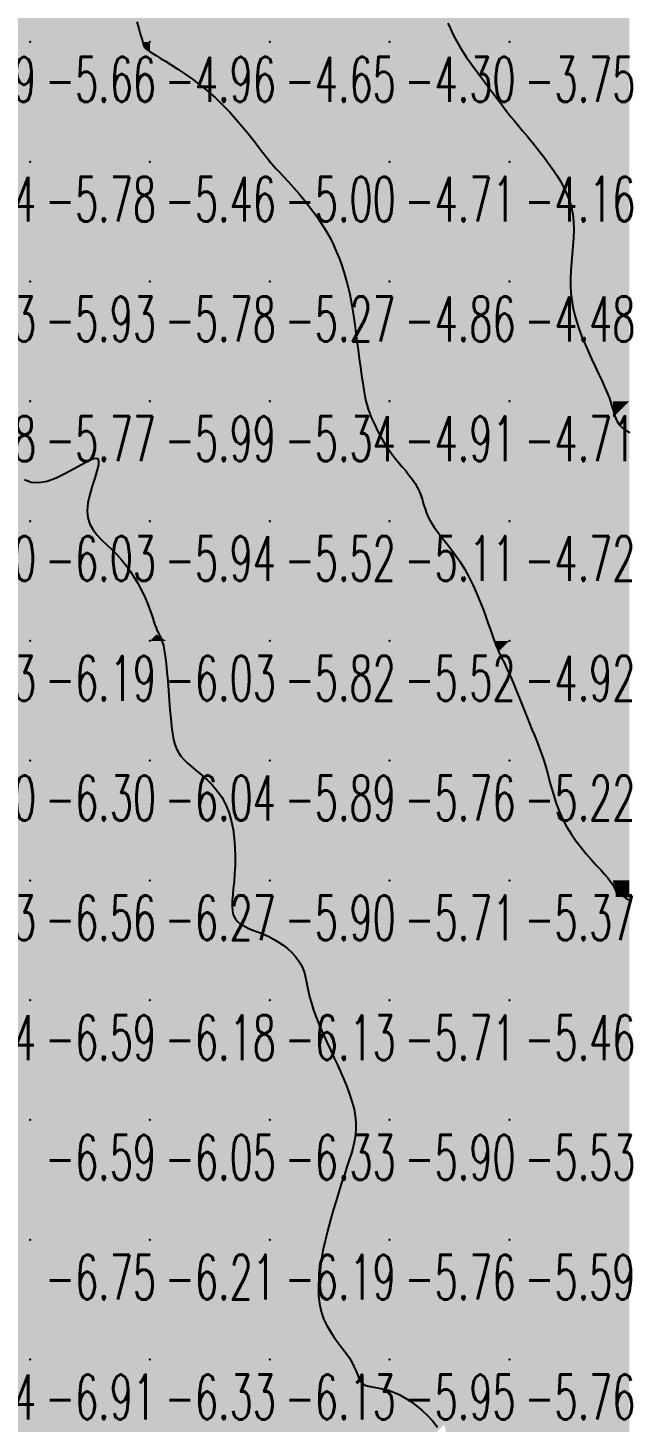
# Model space of a CAD drawing. Header units: millimetres. Extents: x 88261 to 90953, y 390274 to 392322.
# Drawn here: x 90190.1 to 90240.1, y 391192 to 391308.4 of the extents above; entities that cross this region are included whole.
import ezdxf
from ezdxf.enums import TextEntityAlignment as Align

# ---------------------------------------------------------------- set-up
doc = ezdxf.new("R2010")
doc.units = ezdxf.units.MM
doc.header["$LTSCALE"] = 25
for name, color, linetype in [('CN_03_00', 7, 'Continuous'), ('CN_04_00', 242, 'Continuous'), ('COTEAlt', 7, 'Continuous'), ('TN_COLORIAGE', 7, 'Continuous')]:
    doc.layers.add(name, color=color, linetype=linetype)
doc.styles.add('Simplex 1.0', font='Simplex.shx', dxfattribs={"width": 0.99, "height": 2.5})
doc.styles.get("Standard").update_dxf_attribs({"font": 'times.ttf'})

# ---------------------------------------------------------------- blocks, each defined once
blk = doc.blocks.new('COTE')
at = {"color": 0}
blk.add_point((0, 0), dxfattribs=at)
at = {"layer": 'COTEAlt'}
blk.add_attdef('ALT', text='', height=3.75, dxfattribs=at).set_placement((1.25, -1.25), align=Align.TOP_LEFT)

msp = doc.modelspace()

# ---------------------------------------------------------------- linework, layer by layer
at = {"layer": 'CN_03_00', "flags": 128}
for points, elevation in [([(90225.12, 391308.8), (90225.33, 391308.33), (90225.54, 391307.89), (90225.75, 391307.47), (90225.97, 391307.07), (90226.2, 391306.68), (90226.44, 391306.31), (90226.68, 391305.95), (90226.94, 391305.59), (90227.2, 391305.23), (90227.47, 391304.86), (90227.75, 391304.48), (90228.05, 391304.09), (90228.34, 391303.69), (90228.64, 391303.28), (90228.95, 391302.87), (90229.25, 391302.47), (90229.55, 391302.07), (90229.83, 391301.69), (90230.12, 391301.33), (90230.38, 391300.99), (90230.64, 391300.67), (90230.89, 391300.37), (90231.12, 391300.09), (90231.35, 391299.82), (90231.57, 391299.56), (90231.78, 391299.32), (90231.98, 391299.07), (90232.18, 391298.84), (90232.37, 391298.6), (90232.57, 391298.35), (90232.77, 391298.09), (90232.98, 391297.82), (90233.2, 391297.53), (90233.43, 391297.21), (90233.68, 391296.86), (90233.95, 391296.48), (90234.22, 391296.06), (90234.5, 391295.61), (90234.77, 391295.12), (90235.01, 391294.6), (90235.23, 391294.05), (90235.41, 391293.47), (90235.53, 391292.86), (90235.6, 391292.22), (90235.61, 391291.56), (90235.59, 391290.89), (90235.54, 391290.2), (90235.48, 391289.52), (90235.42, 391288.83), (90235.37, 391288.16), (90235.34, 391287.51), (90235.34, 391286.88), (90235.38, 391286.27), (90235.45, 391285.68), (90235.55, 391285.09), (90235.68, 391284.51), (90235.85, 391283.92), (90236.04, 391283.32), (90236.27, 391282.7), (90236.53, 391282.07), (90236.81, 391281.43), (90237.1, 391280.78), (90237.39, 391280.15), (90237.68, 391279.54), (90237.95, 391278.97), (90238.19, 391278.44), (90238.4, 391277.96), (90238.56, 391277.56), (90238.68, 391277.21), (90238.78, 391276.91), (90238.86, 391276.64), (90238.92, 391276.41), (90238.98, 391276.2), (90239.04, 391276), (90239.12, 391275.8), (90239.22, 391275.6), (90239.34, 391275.39), (90239.51, 391275.19), (90239.72, 391274.99), (90239.98, 391274.8), (90240.31, 391274.63)], -4), ([(90189.78, 391270.7), (90190.34, 391270.5), (90190.98, 391270.46), (90191.68, 391270.58), (90192.42, 391270.85), (90193.16, 391271.2), (90193.87, 391271.59), (90194.53, 391271.96), (90195.1, 391272.27), (90195.55, 391272.46), (90195.85, 391272.48), (90195.97, 391272.3), (90195.96, 391271.94), (90195.83, 391271.44), (90195.65, 391270.83), (90195.43, 391270.16), (90195.23, 391269.45), (90195.08, 391268.75), (90195.02, 391268.09), (90195.08, 391267.5), (90195.25, 391266.98), (90195.51, 391266.5), (90195.85, 391266.07), (90196.23, 391265.66), (90196.65, 391265.26), (90197.08, 391264.86), (90197.5, 391264.44), (90197.9, 391263.99), (90198.28, 391263.52), (90198.62, 391263.04), (90198.94, 391262.54), (90199.23, 391262.05), (90199.49, 391261.56), (90199.73, 391261.09), (90199.93, 391260.64), (90200.1, 391260.22), (90200.25, 391259.82), (90200.38, 391259.46), (90200.49, 391259.13), (90200.59, 391258.83), (90200.67, 391258.57), (90200.76, 391258.33), (90200.84, 391258.12), (90200.93, 391257.94), (90201.01, 391257.77), (90201.1, 391257.6), (90201.19, 391257.4), (90201.28, 391257.15), (90201.37, 391256.84), (90201.45, 391256.45), (90201.53, 391255.96), (90201.6, 391255.35), (90201.67, 391254.65), (90201.74, 391253.89), (90201.8, 391253.09), (90201.86, 391252.28), (90201.92, 391251.49), (90201.99, 391250.75), (90202.06, 391250.08), (90202.14, 391249.5), (90202.23, 391249.01), (90202.34, 391248.59), (90202.47, 391248.23), (90202.64, 391247.91), (90202.84, 391247.61), (90203.09, 391247.33), (90203.39, 391247.04), (90203.75, 391246.73), (90204.15, 391246.4), (90204.58, 391246.04), (90205.02, 391245.65), (90205.45, 391245.21), (90205.87, 391244.73), (90206.24, 391244.19), (90206.57, 391243.6), (90206.84, 391242.95), (90207.04, 391242.24), (90207.19, 391241.5), (90207.29, 391240.75), (90207.34, 391239.98), (90207.36, 391239.23), (90207.35, 391238.5), (90207.32, 391237.8), (90207.27, 391237.16), (90207.21, 391236.57), (90207.16, 391236.03), (90207.12, 391235.54), (90207.11, 391235.1), (90207.14, 391234.71), (90207.21, 391234.36), (90207.35, 391234.07), (90207.56, 391233.81), (90207.82, 391233.6), (90208.14, 391233.41), (90208.5, 391233.24), (90208.89, 391233.07), (90209.31, 391232.91), (90209.73, 391232.74), (90210.16, 391232.55), (90210.57, 391232.34), (90210.98, 391232.09), (90211.36, 391231.83), (90211.73, 391231.55), (90212.06, 391231.24), (90212.36, 391230.92), (90212.62, 391230.59), (90212.83, 391230.24), (90213.01, 391229.89), (90213.14, 391229.52), (90213.24, 391229.14), (90213.33, 391228.75), (90213.41, 391228.34), (90213.49, 391227.91), (90213.59, 391227.45), (90213.72, 391226.98), (90213.87, 391226.48), (90214.06, 391225.96), (90214.28, 391225.42), (90214.52, 391224.86), (90214.77, 391224.29), (90215.04, 391223.69), (90215.32, 391223.09), (90215.61, 391222.47), (90215.9, 391221.84), (90216.18, 391221.2), (90216.46, 391220.57), (90216.71, 391219.94), (90216.93, 391219.32), (90217.13, 391218.71), (90217.28, 391218.13), (90217.38, 391217.57), (90217.44, 391217.04), (90217.44, 391216.52), (90217.4, 391216.02), (90217.32, 391215.52), (90217.2, 391215.01), (90217.06, 391214.48), (90216.88, 391213.92), (90216.69, 391213.32), (90216.48, 391212.67), (90216.25, 391211.98), (90216.02, 391211.25), (90215.78, 391210.49), (90215.55, 391209.7), (90215.32, 391208.9), (90215.1, 391208.08), (90214.9, 391207.26), (90214.72, 391206.45), (90214.56, 391205.64), (90214.44, 391204.84), (90214.35, 391204.07), (90214.31, 391203.31), (90214.33, 391202.59), (90214.4, 391201.9), (90214.54, 391201.25), (90214.74, 391200.65), (90215, 391200.09), (90215.31, 391199.57), (90215.63, 391199.08), (90215.97, 391198.63), (90216.3, 391198.2), (90216.6, 391197.79), (90216.87, 391197.4), (90217.09, 391197.03), (90217.27, 391196.67), (90217.42, 391196.34), (90217.54, 391196.04), (90217.66, 391195.77), (90217.78, 391195.53), (90217.91, 391195.34), (90218.07, 391195.19), (90218.27, 391195.08), (90218.49, 391195.01), (90218.76, 391194.95), (90219.06, 391194.91), (90219.39, 391194.86), (90219.75, 391194.78), (90220.15, 391194.68), (90220.58, 391194.53), (90221.04, 391194.32), (90221.52, 391194.05), (90222.01, 391193.74), (90222.5, 391193.38), (90222.98, 391192.98), (90223.44, 391192.55), (90223.87, 391192.09), (90224.26, 391191.6)], -6)]:
    msp.add_lwpolyline(points, dxfattribs=dict(at, elevation=elevation))
at = {"layer": 'CN_04_00', "elevation": -5, "flags": 128}
msp.add_lwpolyline([(90199.17, 391308.91), (90199.32, 391308.37), (90199.45, 391307.93), (90199.54, 391307.59), (90199.62, 391307.33), (90199.67, 391307.13), (90199.71, 391306.99), (90199.75, 391306.89), (90199.78, 391306.82), (90199.82, 391306.77), (90199.86, 391306.72), (90199.92, 391306.66), (90200, 391306.6), (90200.11, 391306.52), (90200.28, 391306.41), (90200.49, 391306.28), (90200.77, 391306.11), (90201.11, 391305.89), (90201.54, 391305.63), (90202.03, 391305.32), (90202.58, 391304.97), (90203.17, 391304.57), (90203.8, 391304.12), (90204.44, 391303.64), (90205.08, 391303.12), (90205.71, 391302.57), (90206.32, 391301.98), (90206.91, 391301.37), (90207.46, 391300.76), (90207.98, 391300.16), (90208.45, 391299.59), (90208.87, 391299.06), (90209.23, 391298.59), (90209.53, 391298.19), (90209.77, 391297.88), (90209.95, 391297.65), (90210.08, 391297.48), (90210.16, 391297.36), (90210.21, 391297.29), (90210.24, 391297.26), (90210.25, 391297.25), (90210.25, 391297.24), (90210.26, 391297.24), (90210.27, 391297.23), (90210.3, 391297.2), (90210.36, 391297.13), (90210.45, 391297.03), (90210.6, 391296.88), (90210.79, 391296.66), (90211.06, 391296.38), (90211.4, 391296.02), (90211.79, 391295.58), (90212.23, 391295.09), (90212.7, 391294.55), (90213.18, 391293.97), (90213.66, 391293.37), (90214.13, 391292.75), (90214.55, 391292.12), (90214.94, 391291.5), (90215.28, 391290.89), (90215.57, 391290.29), (90215.83, 391289.7), (90216.06, 391289.13), (90216.26, 391288.58), (90216.43, 391288.05), (90216.58, 391287.55), (90216.71, 391287.08), (90216.82, 391286.62), (90216.92, 391286.18), (90217.02, 391285.72), (90217.1, 391285.25), (90217.19, 391284.75), (90217.27, 391284.2), (90217.35, 391283.61), (90217.44, 391282.96), (90217.53, 391282.26), (90217.63, 391281.53), (90217.72, 391280.8), (90217.82, 391280.08), (90217.91, 391279.38), (90218.01, 391278.74), (90218.1, 391278.17), (90218.19, 391277.67), (90218.28, 391277.25), (90218.37, 391276.89), (90218.46, 391276.58), (90218.56, 391276.29), (90218.66, 391276.03), (90218.78, 391275.77), (90218.9, 391275.5), (90219.04, 391275.21), (90219.19, 391274.89), (90219.36, 391274.57), (90219.55, 391274.23), (90219.75, 391273.88), (90219.97, 391273.52), (90220.21, 391273.16), (90220.47, 391272.8), (90220.74, 391272.45), (90221.03, 391272.09), (90221.33, 391271.75), (90221.62, 391271.4), (90221.89, 391271.05), (90222.16, 391270.71), (90222.39, 391270.37), (90222.59, 391270.02), (90222.75, 391269.68), (90222.88, 391269.33), (90222.99, 391268.98), (90223.09, 391268.62), (90223.21, 391268.26), (90223.34, 391267.89), (90223.5, 391267.51), (90223.71, 391267.12), (90223.96, 391266.72), (90224.27, 391266.31), (90224.61, 391265.87), (90224.97, 391265.41), (90225.36, 391264.92), (90225.75, 391264.4), (90226.13, 391263.84), (90226.51, 391263.24), (90226.86, 391262.59), (90227.2, 391261.92), (90227.5, 391261.23), (90227.79, 391260.54), (90228.05, 391259.88), (90228.28, 391259.25), (90228.48, 391258.67), (90228.66, 391258.17), (90228.81, 391257.75), (90228.93, 391257.4), (90229.03, 391257.12), (90229.12, 391256.88), (90229.2, 391256.68), (90229.27, 391256.51), (90229.35, 391256.35), (90229.42, 391256.19), (90229.51, 391256.02), (90229.6, 391255.83), (90229.71, 391255.62), (90229.83, 391255.38), (90229.96, 391255.1), (90230.1, 391254.79), (90230.26, 391254.42), (90230.44, 391254.01), (90230.64, 391253.55), (90230.84, 391253.04), (90231.06, 391252.51), (90231.28, 391251.95), (90231.51, 391251.4), (90231.72, 391250.85), (90231.93, 391250.33), (90232.13, 391249.85), (90232.31, 391249.41), (90232.48, 391249.01), (90232.63, 391248.63), (90232.77, 391248.26), (90232.91, 391247.89), (90233.04, 391247.51), (90233.18, 391247.09), (90233.31, 391246.62), (90233.45, 391246.11), (90233.6, 391245.54), (90233.76, 391244.94), (90233.95, 391244.32), (90234.16, 391243.67), (90234.41, 391243.02), (90234.69, 391242.37), (90235.02, 391241.73), (90235.39, 391241.12), (90235.8, 391240.54), (90236.23, 391239.98), (90236.66, 391239.46), (90237.09, 391238.97), (90237.5, 391238.52), (90237.87, 391238.12), (90238.19, 391237.76), (90238.45, 391237.45), (90238.65, 391237.18), (90238.81, 391236.95), (90238.93, 391236.76), (90239.03, 391236.6), (90239.11, 391236.46), (90239.19, 391236.35), (90239.27, 391236.25), (90239.36, 391236.16), (90239.48, 391236.08), (90239.61, 391236), (90239.77, 391235.89), (90239.97, 391235.77), (90240.21, 391235.61)], dxfattribs=at)
at = {"layer": 'TN_COLORIAGE', "color": 141}
for points in [[(90180.25, 391307.24, -5.58), (90190.25, 391307.24, -5.58), (90190.25, 391317.24, -5.58)], [(90180.25, 391317.24, -5.58), (90180.25, 391307.24, -5.58), (90190.25, 391317.24, -5.58)], [(90190.25, 391307.24, -5), (90197.53, 391314.52, -5), (90190.25, 391317.24, -5), (90197.24, 391317.24, -5)], [(90197.53, 391314.52, -5.66), (90199.66, 391307.24, -5.66), (90190.25, 391307.24, -5.66)], [(90180.25, 391297.24, -5.66), (90190.25, 391297.24, -5.66), (90190.25, 391307.24, -5.66)], [(90180.25, 391307.24, -5.66), (90180.25, 391297.24, -5.66), (90190.25, 391307.24, -5.66)], [(90190.25, 391297.24, -5), (90199.75, 391306.74, -5), (90190.25, 391307.24, -5), (90199.66, 391307.24, -5)], [(90190.25, 391297.24, -5), (90199.75, 391306.74, -5), (90200.25, 391297.24, -5), (90200.25, 391306.42, -5)], [(90205.94, 391302.93, -5.46), (90200.25, 391306.42, -5.46), (90200.25, 391297.24, -5.46)], [(90200.25, 391297.24, -5), (90205.94, 391302.93, -5), (90210.25, 391297.24, -5), (90210.25, 391297.25, -5)], [(90180.25, 391288.92, -5.78), (90181.54, 391288.53, -5.78), (90180.25, 391297.24, -5.78), (90190.25, 391297.24, -5.78)], [(90183.45, 391287.24, -5.78), (90181.54, 391288.53, -5.78), (90190.25, 391287.24, -5.78), (90190.25, 391297.24, -5.78)], [(90190.25, 391287.24, -5.46), (90200.25, 391287.24, -5.46), (90200.25, 391297.24, -5.46)], [(90190.25, 391297.24, -5.46), (90190.25, 391287.24, -5.46), (90200.25, 391297.24, -5.46)], [(90200.25, 391287.24, -5), (90210.25, 391287.24, -5), (90210.25, 391297.24, -5)], [(90200.25, 391297.24, -5), (90200.25, 391287.24, -5), (90210.25, 391297.24, -5)], [(90210.25, 391297.24, -5), (90210.25, 391297.25, -5), (90210.25, 391297.24, -5)], [(90210.25, 391297.24, -5), (90210.26, 391297.24, -5), (90210.25, 391297.24, -5)], [(90210.25, 391287.24, -5), (90215.08, 391292.07, -5), (90210.25, 391297.24, -5), (90210.26, 391297.24, -5)], [(90215.08, 391292.07, -5.27), (90216.77, 391287.24, -5.27), (90210.25, 391287.24, -5.27)], [(90183.45, 391287.24, -5.93), (90189.18, 391286.17, -5.93), (90190.25, 391287.24, -5.93)], [(90189.18, 391286.17, -5.77), (90187.42, 391277.24, -5.77), (90190.25, 391287.24, -5.77), (90190.25, 391277.24, -5.77)], [(90190.25, 391277.24, -5.78), (90200.25, 391277.24, -5.78), (90200.25, 391287.24, -5.78)], [(90190.25, 391287.24, -5.78), (90190.25, 391277.24, -5.78), (90200.25, 391287.24, -5.78)], [(90200.25, 391277.24, -5.27), (90210.25, 391277.24, -5.27), (90210.25, 391287.24, -5.27)], [(90200.25, 391287.24, -5.27), (90200.25, 391277.24, -5.27), (90210.25, 391287.24, -5.27)], [(90210.25, 391277.24, -5), (90217.3, 391284.29, -5), (90210.25, 391287.24, -5), (90216.77, 391287.24, -5)], [(90217.3, 391284.29, -5.34), (90218.14, 391277.24, -5.34), (90210.25, 391277.24, -5.34)], [(90190.25, 391268.47, -5.77), (90187.09, 391274.08, -5.77), (90190.25, 391277.24, -5.77)], [(90187.09, 391274.08, -5.77), (90187.42, 391277.24, -5.77), (90190.25, 391277.24, -5.77)], [(90197.8, 391274.79, -5.77), (90190.25, 391268.47, -5.77), (90200.25, 391277.24, -5.77), (90190.25, 391277.24, -5.77)], [(90197.8, 391274.79, -5.94), (90193.63, 391267.24, -5.94), (90200.25, 391277.24, -5.94), (90200.25, 391267.24, -5.94)], [(90200.25, 391267.24, -5.34), (90210.25, 391267.24, -5.34), (90210.25, 391277.24, -5.34)], [(90200.25, 391277.24, -5.34), (90200.25, 391267.24, -5.34), (90210.25, 391277.24, -5.34)], [(90210.25, 391267.24, -5), (90218.76, 391275.75, -5), (90210.25, 391277.24, -5), (90218.14, 391277.24, -5)], [(90210.25, 391267.24, -5), (90218.76, 391275.75, -5), (90220.25, 391267.24, -5), (90220.25, 391272.76, -5)], [(90223.04, 391270.03, -5.11), (90220.25, 391272.76, -5.11), (90220.25, 391267.24, -5.11)], [(90223.04, 391270.03, -5.11), (90223.11, 391267.24, -5.11), (90220.25, 391267.24, -5.11)], [(90193.63, 391267.24, -5.94), (90197.78, 391264.77, -5.94), (90200.25, 391267.24, -5.94)], [(90200.25, 391260.31, -5.94), (90197.78, 391264.77, -5.94), (90200.25, 391267.24, -5.94)], [(90200.25, 391260.31, -5.52), (90200.8, 391257.79, -5.52), (90200.25, 391267.24, -5.52), (90210.25, 391267.24, -5.52)], [(90201.59, 391257.24, -5.52), (90200.8, 391257.79, -5.52), (90210.25, 391257.24, -5.52), (90210.25, 391267.24, -5.52)], [(90210.25, 391257.24, -5.11), (90220.25, 391257.24, -5.11), (90220.25, 391267.24, -5.11)], [(90210.25, 391267.24, -5.11), (90210.25, 391257.24, -5.11), (90220.25, 391267.24, -5.11)], [(90220.25, 391257.24, -5), (90226.74, 391263.74, -5), (90220.25, 391267.24, -5), (90223.11, 391267.24, -5)], [(90226.74, 391263.74, -5.52), (90228.97, 391257.24, -5.52), (90220.25, 391257.24, -5.52)], [(90201.59, 391257.24, -5.82), (90202, 391248.99, -5.82), (90210.25, 391257.24, -5.82)], [(90202.76, 391247.24, -5.82), (90202, 391248.99, -5.82), (90210.25, 391247.24, -5.82), (90210.25, 391257.24, -5.82)], [(90210.25, 391247.24, -5.52), (90220.25, 391247.24, -5.52), (90220.25, 391257.24, -5.52)], [(90210.25, 391257.24, -5.52), (90210.25, 391247.24, -5.52), (90220.25, 391257.24, -5.52)], [(90220.25, 391247.24, -5), (90229.33, 391256.32, -5), (90220.25, 391257.24, -5), (90228.97, 391257.24, -5)], [(90220.25, 391247.24, -5), (90229.33, 391256.32, -5), (90230.25, 391247.24, -5), (90230.25, 391254.61, -5)], [(90232.32, 391249.31, -5.22), (90230.25, 391254.61, -5.22), (90230.25, 391247.24, -5.22)], [(90232.32, 391249.31, -5.22), (90233.27, 391247.24, -5.22), (90230.25, 391247.24, -5.22)], [(90202.76, 391247.24, -5.89), (90207.29, 391244.28, -5.89), (90210.25, 391247.24, -5.89)], [(90207.51, 391237.24, -5.89), (90207.29, 391244.28, -5.89), (90210.25, 391237.24, -5.89), (90210.25, 391247.24, -5.89)], [(90210.25, 391237.24, -5.76), (90220.25, 391237.24, -5.76), (90220.25, 391247.24, -5.76)], [(90210.25, 391247.24, -5.76), (90210.25, 391237.24, -5.76), (90220.25, 391247.24, -5.76)], [(90220.25, 391237.24, -5.22), (90230.25, 391237.24, -5.22), (90230.25, 391247.24, -5.22)], [(90220.25, 391247.24, -5.22), (90220.25, 391237.24, -5.22), (90230.25, 391247.24, -5.22)], [(90230.25, 391237.24, -5), (90234.49, 391241.48, -5), (90230.25, 391247.24, -5), (90233.27, 391247.24, -5)], [(90234.49, 391241.48, -5.37), (90238.88, 391237.24, -5.37), (90230.25, 391237.24, -5.37)], [(90210.25, 391232.85, -5.9), (90206.59, 391233.58, -5.9), (90210.25, 391237.24, -5.9)], [(90206.59, 391233.58, -5.9), (90207.51, 391237.24, -5.9), (90210.25, 391237.24, -5.9)], [(90210.25, 391232.85, -5.71), (90213.35, 391230.35, -5.71), (90210.25, 391237.24, -5.71), (90220.25, 391237.24, -5.71)], [(90213.35, 391230.35, -5.71), (90213.34, 391227.24, -5.71), (90220.25, 391237.24, -5.71), (90220.25, 391227.24, -5.71)], [(90220.25, 391227.24, -5.37), (90230.25, 391227.24, -5.37), (90230.25, 391237.24, -5.37)], [(90220.25, 391237.24, -5.37), (90220.25, 391227.24, -5.37), (90230.25, 391237.24, -5.37)], [(90230.25, 391227.24, -5), (90239.12, 391236.11, -5), (90230.25, 391237.24, -5), (90238.88, 391237.24, -5)], [(90230.25, 391227.24, -5), (90239.12, 391236.11, -5), (90240.25, 391227.24, -5), (90240.25, 391235.8, -5)], [(90213.34, 391227.24, -5.71), (90215.59, 391222.58, -5.71), (90220.25, 391227.24, -5.71)], [(90217.96, 391217.24, -5.71), (90215.59, 391222.58, -5.71), (90220.25, 391217.24, -5.71), (90220.25, 391227.24, -5.71)], [(90220.25, 391217.24, -5.46), (90230.25, 391217.24, -5.46), (90230.25, 391227.24, -5.46)], [(90220.25, 391227.24, -5.46), (90220.25, 391217.24, -5.46), (90230.25, 391227.24, -5.46)], [(90230.25, 391217.24, -5.35), (90240.25, 391217.24, -5.35), (90240.25, 391227.24, -5.35)], [(90230.25, 391227.24, -5.35), (90230.25, 391217.24, -5.35), (90240.25, 391227.24, -5.35)], [(90216.87, 391213.86, -5.76), (90214.69, 391207.24, -5.76), (90220.25, 391217.24, -5.76), (90220.25, 391207.24, -5.76)], [(90216.87, 391213.86, -5.9), (90217.96, 391217.24, -5.9), (90220.25, 391217.24, -5.9)], [(90220.25, 391207.24, -5.53), (90230.25, 391207.24, -5.53), (90230.25, 391217.24, -5.53)], [(90220.25, 391217.24, -5.53), (90220.25, 391207.24, -5.53), (90230.25, 391217.24, -5.53)], [(90230.25, 391207.24, -5.44), (90240.25, 391207.24, -5.44), (90240.25, 391217.24, -5.44)], [(90230.25, 391217.24, -5.44), (90230.25, 391207.24, -5.44), (90240.25, 391217.24, -5.44)], [(90217.44, 391197.24, -5.76), (90213.77, 391200.76, -5.76), (90220.25, 391197.24, -5.76), (90220.25, 391207.24, -5.76)], [(90213.77, 391200.76, -5.76), (90214.69, 391207.24, -5.76), (90220.25, 391207.24, -5.76)], [(90220.25, 391197.24, -5.59), (90230.25, 391197.24, -5.59), (90230.25, 391207.24, -5.59)], [(90220.25, 391207.24, -5.59), (90220.25, 391197.24, -5.59), (90230.25, 391207.24, -5.59)], [(90230.25, 391197.24, -5.39), (90240.25, 391197.24, -5.39), (90240.25, 391207.24, -5.39)], [(90230.25, 391207.24, -5.39), (90230.25, 391197.24, -5.39), (90240.25, 391207.24, -5.39)], [(90217.44, 391197.24, -5.95), (90217.69, 391194.68, -5.95), (90220.25, 391197.24, -5.95)], [(90217.69, 391194.68, -5.95), (90220.25, 391195.17, -5.95), (90220.25, 391197.24, -5.95)], [(90220.25, 391195.17, -5.76), (90224.8, 391191.8, -5.76), (90220.25, 391197.24, -5.76), (90230.25, 391197.24, -5.76)], [(90226.09, 391187.24, -5.76), (90224.8, 391191.8, -5.76), (90230.25, 391187.24, -5.76), (90230.25, 391197.24, -5.76)], [(90230.25, 391187.24, -5.45), (90240.25, 391187.24, -5.45), (90240.25, 391197.24, -5.45)], [(90230.25, 391197.24, -5.45), (90230.25, 391187.24, -5.45), (90240.25, 391197.24, -5.45)]]:
    msp.add_solid(points, dxfattribs=at)
at = {"layer": 'TN_COLORIAGE', "color": 131}
for points in [[(90199.66, 391307.24, -4.75), (90197.53, 391314.52, -4.75), (90200.25, 391307.24, -4.75), (90200.25, 391317.24, -4.75)], [(90200.25, 391307.24, -4.46), (90210.25, 391307.24, -4.46), (90210.25, 391317.24, -4.46)], [(90200.25, 391317.24, -4.46), (90200.25, 391307.24, -4.46), (90210.25, 391317.24, -4.46)], [(90210.25, 391307.24, -4.05), (90220.25, 391307.24, -4.05), (90220.25, 391317.24, -4.05)], [(90210.25, 391317.24, -4.05), (90210.25, 391307.24, -4.05), (90220.25, 391317.24, -4.05)], [(90220.25, 391307.24, -4), (90224.2, 391311.19, -4), (90220.25, 391317.24, -4), (90221.17, 391317.24, -4)], [(90224.2, 391311.19, -4.3), (90225.67, 391307.24, -4.3), (90220.25, 391307.24, -4.3)], [(90199.66, 391307.24, -4.96), (90199.75, 391306.74, -4.96), (90200.25, 391307.24, -4.96)], [(90200.25, 391306.42, -4.96), (90199.75, 391306.74, -4.96), (90200.25, 391307.24, -4.96)], [(90200.25, 391306.42, -4.65), (90205.94, 391302.93, -4.65), (90200.25, 391307.24, -4.65), (90210.25, 391307.24, -4.65)], [(90210.25, 391297.25, -4.65), (90205.94, 391302.93, -4.65), (90210.25, 391307.24, -4.65)], [(90210.26, 391297.24, -4.3), (90210.25, 391297.24, -4.3), (90220.25, 391297.24, -4.3), (90220.25, 391307.24, -4.3)], [(90210.25, 391297.25, -4.3), (90210.25, 391297.24, -4.3), (90210.25, 391307.24, -4.3), (90220.25, 391307.24, -4.3)], [(90220.25, 391297.24, -4), (90227.65, 391304.64, -4), (90220.25, 391307.24, -4), (90225.67, 391307.24, -4)], [(90220.25, 391297.24, -4), (90227.65, 391304.64, -4), (90230.25, 391297.24, -4), (90230.25, 391301.07, -4)], [(90232.04, 391299.03, -4.16), (90230.25, 391301.07, -4.16), (90230.25, 391297.24, -4.16)], [(90232.04, 391299.03, -4.16), (90233.46, 391297.24, -4.16), (90230.25, 391297.24, -4.16)], [(90210.26, 391297.24, -4.71), (90215.08, 391292.07, -4.71), (90220.25, 391297.24, -4.71)], [(90216.77, 391287.24, -4.71), (90215.08, 391292.07, -4.71), (90220.25, 391287.24, -4.71), (90220.25, 391297.24, -4.71)], [(90220.25, 391287.24, -4.16), (90230.25, 391287.24, -4.16), (90230.25, 391297.24, -4.16)], [(90220.25, 391297.24, -4.16), (90220.25, 391287.24, -4.16), (90230.25, 391297.24, -4.16)], [(90230.25, 391287.24, -4), (90236.18, 391293.18, -4), (90230.25, 391297.24, -4), (90233.46, 391297.24, -4)], [(90234.98, 391287.24, -4.48), (90236.18, 391293.18, -4.48), (90230.25, 391287.24, -4.48)], [(90216.77, 391287.24, -4.86), (90217.3, 391284.29, -4.86), (90220.25, 391287.24, -4.86)], [(90218.14, 391277.24, -4.86), (90217.3, 391284.29, -4.86), (90220.25, 391277.24, -4.86), (90220.25, 391287.24, -4.86)], [(90220.25, 391277.24, -4.48), (90230.25, 391277.24, -4.48), (90230.25, 391287.24, -4.48)], [(90220.25, 391287.24, -4.48), (90220.25, 391277.24, -4.48), (90230.25, 391287.24, -4.48)], [(90230.25, 391277.24, -4), (90235.95, 391282.94, -4), (90230.25, 391287.24, -4), (90234.98, 391287.24, -4)], [(90235.95, 391282.94, -4.71), (90238.88, 391277.24, -4.71), (90230.25, 391277.24, -4.71)], [(90218.14, 391277.24, -4.91), (90218.76, 391275.75, -4.91), (90220.25, 391277.24, -4.91)], [(90220.25, 391272.76, -4.91), (90218.76, 391275.75, -4.91), (90220.25, 391277.24, -4.91)], [(90220.25, 391272.76, -4.71), (90223.04, 391270.03, -4.71), (90220.25, 391277.24, -4.71), (90230.25, 391277.24, -4.71)], [(90223.11, 391267.24, -4.71), (90223.04, 391270.03, -4.71), (90230.25, 391267.24, -4.71), (90230.25, 391277.24, -4.71)], [(90230.25, 391267.24, -4), (90238.9, 391275.89, -4), (90230.25, 391277.24, -4), (90238.88, 391277.24, -4)], [(90230.25, 391267.24, -4), (90238.9, 391275.89, -4), (90240.25, 391267.24, -4), (90240.25, 391274.02, -4)], [(90223.11, 391267.24, -4.72), (90226.74, 391263.74, -4.72), (90230.25, 391267.24, -4.72)], [(90228.97, 391257.24, -4.72), (90226.74, 391263.74, -4.72), (90230.25, 391257.24, -4.72), (90230.25, 391267.24, -4.72)], [(90230.25, 391257.24, -4.24), (90240.25, 391257.24, -4.24), (90240.25, 391267.24, -4.24)], [(90230.25, 391267.24, -4.24), (90230.25, 391257.24, -4.24), (90240.25, 391267.24, -4.24)], [(90228.97, 391257.24, -4.92), (90229.33, 391256.32, -4.92), (90230.25, 391257.24, -4.92)], [(90230.25, 391254.61, -4.92), (90229.33, 391256.32, -4.92), (90230.25, 391257.24, -4.92)], [(90230.25, 391254.61, -4.18), (90232.32, 391249.31, -4.18), (90230.25, 391257.24, -4.18), (90240.25, 391257.24, -4.18)], [(90233.27, 391247.24, -4.18), (90232.32, 391249.31, -4.18), (90240.25, 391247.24, -4.18), (90240.25, 391257.24, -4.18)], [(90233.27, 391247.24, -4.5), (90234.49, 391241.48, -4.5), (90240.25, 391247.24, -4.5)], [(90238.88, 391237.24, -4.5), (90234.49, 391241.48, -4.5), (90240.25, 391237.24, -4.5), (90240.25, 391247.24, -4.5)], [(90238.88, 391237.24, -4.94), (90239.12, 391236.11, -4.94), (90240.25, 391237.24, -4.94)], [(90240.25, 391235.8, -4.94), (90239.12, 391236.11, -4.94), (90240.25, 391237.24, -4.94)]]:
    msp.add_solid(points, dxfattribs=at)
at = {"layer": 'TN_COLORIAGE', "color": 121}
for points in [[(90225.67, 391307.24, -3.55), (90224.2, 391311.19, -3.55), (90230.25, 391307.24, -3.55), (90230.25, 391317.24, -3.55)], [(90230.25, 391307.24, -3.02), (90240.25, 391307.24, -3.02), (90240.25, 391317.24, -3.02)], [(90230.25, 391317.24, -3.02), (90230.25, 391307.24, -3.02), (90240.25, 391317.24, -3.02)], [(90225.67, 391307.24, -3.75), (90227.65, 391304.64, -3.75), (90230.25, 391307.24, -3.75)], [(90230.25, 391301.07, -3.75), (90227.65, 391304.64, -3.75), (90230.25, 391307.24, -3.75)], [(90230.25, 391301.07, -3.29), (90232.04, 391299.03, -3.29), (90230.25, 391307.24, -3.29), (90240.25, 391307.24, -3.29)], [(90233.46, 391297.24, -3.29), (90232.04, 391299.03, -3.29), (90240.25, 391297.24, -3.29), (90240.25, 391307.24, -3.29)], [(90233.46, 391297.24, -3.67), (90236.18, 391293.18, -3.67), (90240.25, 391297.24, -3.67)], [(90236.18, 391293.18, -3.46), (90234.98, 391287.24, -3.46), (90240.25, 391297.24, -3.46), (90240.25, 391287.24, -3.46)], [(90234.98, 391287.24, -3.46), (90235.95, 391282.94, -3.46), (90240.25, 391287.24, -3.46)], [(90238.88, 391277.24, -3.46), (90235.95, 391282.94, -3.46), (90240.25, 391277.24, -3.46), (90240.25, 391287.24, -3.46)], [(90238.88, 391277.24, -3.89), (90238.9, 391275.89, -3.89), (90240.25, 391277.24, -3.89)], [(90240.25, 391274.02, -3.89), (90238.9, 391275.89, -3.89), (90240.25, 391277.24, -3.89)]]:
    msp.add_solid(points, dxfattribs=at)
at = {"layer": 'TN_COLORIAGE', "color": 151}
for points in [[(90193.63, 391267.24, -6.03), (90197.8, 391274.79, -6.03), (90190.25, 391267.24, -6.03)], [(90190.25, 391268.47, -6.03), (90197.8, 391274.79, -6.03), (90190.25, 391267.24, -6.03)], [(90180.25, 391267.24, -6), (90187.09, 391274.08, -6), (90190.25, 391267.24, -6), (90190.25, 391268.47, -6)], [(90180.25, 391257.24, -6.03), (90190.25, 391257.24, -6.03), (90190.25, 391267.24, -6.03)], [(90180.25, 391267.24, -6.03), (90180.25, 391257.24, -6.03), (90190.25, 391267.24, -6.03)], [(90190.25, 391257.24, -6), (90197.78, 391264.77, -6), (90190.25, 391267.24, -6), (90193.63, 391267.24, -6)], [(90190.25, 391257.24, -6), (90197.78, 391264.77, -6), (90200.25, 391257.24, -6), (90200.25, 391260.31, -6)], [(90200.8, 391257.79, -6.03), (90200.25, 391260.31, -6.03), (90200.25, 391257.24, -6.03)], [(90180.25, 391247.24, -6.19), (90190.25, 391247.24, -6.19), (90190.25, 391257.24, -6.19)], [(90180.25, 391257.24, -6.19), (90180.25, 391247.24, -6.19), (90190.25, 391257.24, -6.19)], [(90190.25, 391247.24, -6.03), (90200.25, 391247.24, -6.03), (90200.25, 391257.24, -6.03)], [(90190.25, 391257.24, -6.03), (90190.25, 391247.24, -6.03), (90200.25, 391257.24, -6.03)], [(90200.8, 391257.79, -6.03), (90201.59, 391257.24, -6.03), (90200.25, 391257.24, -6.03)], [(90200.25, 391247.24, -6), (90202, 391248.99, -6), (90200.25, 391257.24, -6), (90201.59, 391257.24, -6)], [(90202, 391248.99, -6.04), (90202.76, 391247.24, -6.04), (90200.25, 391247.24, -6.04)], [(90180.25, 391237.24, -6.3), (90190.25, 391237.24, -6.3), (90190.25, 391247.24, -6.3)], [(90180.25, 391247.24, -6.3), (90180.25, 391237.24, -6.3), (90190.25, 391247.24, -6.3)], [(90190.25, 391237.24, -6.04), (90200.25, 391237.24, -6.04), (90200.25, 391247.24, -6.04)], [(90190.25, 391247.24, -6.04), (90190.25, 391237.24, -6.04), (90200.25, 391247.24, -6.04)], [(90200.25, 391237.24, -6), (90207.29, 391244.28, -6), (90200.25, 391247.24, -6), (90202.76, 391247.24, -6)], [(90207.29, 391244.28, -6.27), (90207.51, 391237.24, -6.27), (90200.25, 391237.24, -6.27)], [(90180.25, 391231.29, -6.56), (90181.17, 391228.16, -6.56), (90180.25, 391237.24, -6.56), (90190.25, 391237.24, -6.56)], [(90181.22, 391227.24, -6.56), (90181.17, 391228.16, -6.56), (90190.25, 391227.24, -6.56), (90190.25, 391237.24, -6.56)], [(90190.25, 391227.24, -6.27), (90200.25, 391227.24, -6.27), (90200.25, 391237.24, -6.27)], [(90190.25, 391237.24, -6.27), (90190.25, 391227.24, -6.27), (90200.25, 391237.24, -6.27)], [(90200.25, 391237.24, -6), (90207.51, 391237.24, -6), (90200.25, 391227.24, -6), (90206.59, 391233.58, -6)], [(90200.25, 391227.24, -6), (90206.59, 391233.58, -6), (90210.25, 391227.24, -6), (90210.25, 391232.85, -6)], [(90213.35, 391230.35, -6.13), (90210.25, 391232.85, -6.13), (90210.25, 391227.24, -6.13)], [(90213.34, 391227.24, -6.13), (90213.35, 391230.35, -6.13), (90210.25, 391227.24, -6.13)], [(90181.22, 391227.24, -6.59), (90182.29, 391219.28, -6.59), (90190.25, 391227.24, -6.59)], [(90182.29, 391217.24, -6.59), (90182.29, 391219.28, -6.59), (90190.25, 391217.24, -6.59), (90190.25, 391227.24, -6.59)], [(90190.25, 391217.24, -6.18), (90200.25, 391217.24, -6.18), (90200.25, 391227.24, -6.18)], [(90190.25, 391227.24, -6.18), (90190.25, 391217.24, -6.18), (90200.25, 391227.24, -6.18)], [(90200.25, 391217.24, -6.13), (90210.25, 391217.24, -6.13), (90210.25, 391227.24, -6.13)], [(90200.25, 391227.24, -6.13), (90200.25, 391217.24, -6.13), (90210.25, 391227.24, -6.13)], [(90210.25, 391217.24, -6), (90215.59, 391222.58, -6), (90210.25, 391227.24, -6), (90213.34, 391227.24, -6)], [(90215.59, 391222.58, -6.33), (90217.96, 391217.24, -6.33), (90210.25, 391217.24, -6.33)], [(90182.29, 391217.24, -6.59), (90182.39, 391209.38, -6.59), (90190.25, 391217.24, -6.59)], [(90183.33, 391207.24, -6.59), (90182.39, 391209.38, -6.59), (90190.25, 391207.24, -6.59), (90190.25, 391217.24, -6.59)], [(90190.25, 391207.24, -6.05), (90200.25, 391207.24, -6.05), (90200.25, 391217.24, -6.05)], [(90190.25, 391217.24, -6.05), (90190.25, 391207.24, -6.05), (90200.25, 391217.24, -6.05)], [(90200.25, 391207.24, -6.33), (90210.25, 391207.24, -6.33), (90210.25, 391217.24, -6.33)], [(90200.25, 391217.24, -6.33), (90200.25, 391207.24, -6.33), (90210.25, 391217.24, -6.33)], [(90210.25, 391217.24, -6), (90217.96, 391217.24, -6), (90210.25, 391207.24, -6), (90216.87, 391213.86, -6)], [(90214.69, 391207.24, -6.19), (90216.87, 391213.86, -6.19), (90210.25, 391207.24, -6.19)], [(90183.33, 391207.24, -6.75), (90183.88, 391200.87, -6.75), (90190.25, 391207.24, -6.75)], [(90186.4, 391197.24, -6.75), (90183.88, 391200.87, -6.75), (90190.25, 391197.24, -6.75), (90190.25, 391207.24, -6.75)], [(90190.25, 391197.24, -6.21), (90200.25, 391197.24, -6.21), (90200.25, 391207.24, -6.21)], [(90190.25, 391207.24, -6.21), (90190.25, 391197.24, -6.21), (90200.25, 391207.24, -6.21)], [(90200.25, 391197.24, -6.19), (90210.25, 391197.24, -6.19), (90210.25, 391207.24, -6.19)], [(90200.25, 391207.24, -6.19), (90200.25, 391197.24, -6.19), (90210.25, 391207.24, -6.19)], [(90210.25, 391207.24, -6), (90214.69, 391207.24, -6), (90210.25, 391197.24, -6), (90213.77, 391200.76, -6)], [(90213.77, 391200.76, -6.13), (90217.44, 391197.24, -6.13), (90210.25, 391197.24, -6.13)], [(90186.4, 391197.24, -6.91), (90187.27, 391194.26, -6.91), (90190.25, 391197.24, -6.91)], [(90187.27, 391194.26, -6.9), (90186.95, 391187.24, -6.9), (90190.25, 391197.24, -6.9), (90190.25, 391187.24, -6.9)], [(90190.25, 391187.24, -6.33), (90200.25, 391187.24, -6.33), (90200.25, 391197.24, -6.33)], [(90190.25, 391197.24, -6.33), (90190.25, 391187.24, -6.33), (90200.25, 391197.24, -6.33)], [(90200.25, 391187.24, -6.13), (90210.25, 391187.24, -6.13), (90210.25, 391197.24, -6.13)], [(90200.25, 391197.24, -6.13), (90200.25, 391187.24, -6.13), (90210.25, 391197.24, -6.13)], [(90210.25, 391187.24, -6), (90217.69, 391194.68, -6), (90210.25, 391197.24, -6), (90217.44, 391197.24, -6)], [(90220.25, 391187.24, -6), (90220.25, 391195.17, -6), (90210.25, 391187.24, -6), (90217.69, 391194.68, -6)], [(90224.8, 391191.8, -6.2), (90220.25, 391195.17, -6.2), (90220.25, 391187.24, -6.2)]]:
    msp.add_solid(points, dxfattribs=at)

# ---------------------------------------------------------------- block references
at = {"layer": 'COTEAlt'}
ref = msp.add_blockref('COTE', (90180.25, 391307.24), dxfattribs=at)
ref.add_attrib('ALT', '-5.79', dxfattribs={"height": 3.75, "style": 'Simplex 1.0', "width": 0.6}).set_placement((90181.5, 391305.99), align=Align.TOP_LEFT)
ref = msp.add_blockref('COTE', (90190.25, 391307.24), dxfattribs=at)
ref.add_attrib('ALT', '-5.66', dxfattribs={"height": 3.75, "style": 'Simplex 1.0', "width": 0.6}).set_placement((90191.5, 391305.99), align=Align.TOP_LEFT)
ref = msp.add_blockref('COTE', (90200.25, 391307.24), dxfattribs=at)
ref.add_attrib('ALT', '-4.96', dxfattribs={"height": 3.75, "style": 'Simplex 1.0', "width": 0.6}).set_placement((90201.5, 391305.99), align=Align.TOP_LEFT)
ref = msp.add_blockref('COTE', (90210.25, 391307.24), dxfattribs=at)
ref.add_attrib('ALT', '-4.65', dxfattribs={"height": 3.75, "style": 'Simplex 1.0', "width": 0.6}).set_placement((90211.5, 391305.99), align=Align.TOP_LEFT)
ref = msp.add_blockref('COTE', (90220.25, 391307.24), dxfattribs=at)
ref.add_attrib('ALT', '-4.30', dxfattribs={"height": 3.75, "style": 'Simplex 1.0', "width": 0.6}).set_placement((90221.5, 391305.99), align=Align.TOP_LEFT)
ref = msp.add_blockref('COTE', (90230.25, 391307.24), dxfattribs=at)
ref.add_attrib('ALT', '-3.75', dxfattribs={"height": 3.75, "style": 'Simplex 1.0', "width": 0.6}).set_placement((90231.5, 391305.99), align=Align.TOP_LEFT)
ref = msp.add_blockref('COTE', (90180.25, 391297.24), dxfattribs=at)
ref.add_attrib('ALT', '-5.84', dxfattribs={"height": 3.75, "style": 'Simplex 1.0', "width": 0.6}).set_placement((90181.5, 391295.99), align=Align.TOP_LEFT)
ref = msp.add_blockref('COTE', (90190.25, 391297.24), dxfattribs=at)
ref.add_attrib('ALT', '-5.78', dxfattribs={"height": 3.75, "style": 'Simplex 1.0', "width": 0.6}).set_placement((90191.5, 391295.99), align=Align.TOP_LEFT)
ref = msp.add_blockref('COTE', (90200.25, 391297.24), dxfattribs=at)
ref.add_attrib('ALT', '-5.46', dxfattribs={"height": 3.75, "style": 'Simplex 1.0', "width": 0.6}).set_placement((90201.5, 391295.99), align=Align.TOP_LEFT)
ref = msp.add_blockref('COTE', (90210.25, 391297.24), dxfattribs=at)
ref.add_attrib('ALT', '-5.00', dxfattribs={"height": 3.75, "style": 'Simplex 1.0', "width": 0.6}).set_placement((90211.5, 391295.99), align=Align.TOP_LEFT)
ref = msp.add_blockref('COTE', (90220.25, 391297.24), dxfattribs=at)
ref.add_attrib('ALT', '-4.71', dxfattribs={"height": 3.75, "style": 'Simplex 1.0', "width": 0.6}).set_placement((90221.5, 391295.99), align=Align.TOP_LEFT)
ref = msp.add_blockref('COTE', (90230.25, 391297.24), dxfattribs=at)
ref.add_attrib('ALT', '-4.16', dxfattribs={"height": 3.75, "style": 'Simplex 1.0', "width": 0.6}).set_placement((90231.5, 391295.99), align=Align.TOP_LEFT)
ref = msp.add_blockref('COTE', (90180.25, 391287.24), dxfattribs=at)
ref.add_attrib('ALT', '-6.03', dxfattribs={"height": 3.75, "style": 'Simplex 1.0', "width": 0.6}).set_placement((90181.5, 391285.99), align=Align.TOP_LEFT)
ref = msp.add_blockref('COTE', (90190.25, 391287.24), dxfattribs=at)
ref.add_attrib('ALT', '-5.93', dxfattribs={"height": 3.75, "style": 'Simplex 1.0', "width": 0.6}).set_placement((90191.5, 391285.99), align=Align.TOP_LEFT)
ref = msp.add_blockref('COTE', (90200.25, 391287.24), dxfattribs=at)
ref.add_attrib('ALT', '-5.78', dxfattribs={"height": 3.75, "style": 'Simplex 1.0', "width": 0.6}).set_placement((90201.5, 391285.99), align=Align.TOP_LEFT)
ref = msp.add_blockref('COTE', (90210.25, 391287.24), dxfattribs=at)
ref.add_attrib('ALT', '-5.27', dxfattribs={"height": 3.75, "style": 'Simplex 1.0', "width": 0.6}).set_placement((90211.5, 391285.99), align=Align.TOP_LEFT)
ref = msp.add_blockref('COTE', (90220.25, 391287.24), dxfattribs=at)
ref.add_attrib('ALT', '-4.86', dxfattribs={"height": 3.75, "style": 'Simplex 1.0', "width": 0.6}).set_placement((90221.5, 391285.99), align=Align.TOP_LEFT)
ref = msp.add_blockref('COTE', (90230.25, 391287.24), dxfattribs=at)
ref.add_attrib('ALT', '-4.48', dxfattribs={"height": 3.75, "style": 'Simplex 1.0', "width": 0.6}).set_placement((90231.5, 391285.99), align=Align.TOP_LEFT)
ref = msp.add_blockref('COTE', (90180.25, 391277.24), dxfattribs=at)
ref.add_attrib('ALT', '-6.58', dxfattribs={"height": 3.75, "style": 'Simplex 1.0', "width": 0.6}).set_placement((90181.5, 391275.99), align=Align.TOP_LEFT)
ref = msp.add_blockref('COTE', (90190.25, 391277.24), dxfattribs=at)
ref.add_attrib('ALT', '-5.77', dxfattribs={"height": 3.75, "style": 'Simplex 1.0', "width": 0.6}).set_placement((90191.5, 391275.99), align=Align.TOP_LEFT)
ref = msp.add_blockref('COTE', (90200.25, 391277.24), dxfattribs=at)
ref.add_attrib('ALT', '-5.99', dxfattribs={"height": 3.75, "style": 'Simplex 1.0', "width": 0.6}).set_placement((90201.5, 391275.99), align=Align.TOP_LEFT)
ref = msp.add_blockref('COTE', (90210.25, 391277.24), dxfattribs=at)
ref.add_attrib('ALT', '-5.34', dxfattribs={"height": 3.75, "style": 'Simplex 1.0', "width": 0.6}).set_placement((90211.5, 391275.99), align=Align.TOP_LEFT)
ref = msp.add_blockref('COTE', (90220.25, 391277.24), dxfattribs=at)
ref.add_attrib('ALT', '-4.91', dxfattribs={"height": 3.75, "style": 'Simplex 1.0', "width": 0.6}).set_placement((90221.5, 391275.99), align=Align.TOP_LEFT)
ref = msp.add_blockref('COTE', (90230.25, 391277.24), dxfattribs=at)
ref.add_attrib('ALT', '-4.71', dxfattribs={"height": 3.75, "style": 'Simplex 1.0', "width": 0.6}).set_placement((90231.5, 391275.99), align=Align.TOP_LEFT)
ref = msp.add_blockref('COTE', (90180.25, 391267.24), dxfattribs=at)
ref.add_attrib('ALT', '-6.50', dxfattribs={"height": 3.75, "style": 'Simplex 1.0', "width": 0.6}).set_placement((90181.5, 391265.99), align=Align.TOP_LEFT)
ref = msp.add_blockref('COTE', (90190.25, 391267.24), dxfattribs=at)
ref.add_attrib('ALT', '-6.03', dxfattribs={"height": 3.75, "style": 'Simplex 1.0', "width": 0.6}).set_placement((90191.5, 391265.99), align=Align.TOP_LEFT)
ref = msp.add_blockref('COTE', (90200.25, 391267.24), dxfattribs=at)
ref.add_attrib('ALT', '-5.94', dxfattribs={"height": 3.75, "style": 'Simplex 1.0', "width": 0.6}).set_placement((90201.5, 391265.99), align=Align.TOP_LEFT)
ref = msp.add_blockref('COTE', (90210.25, 391267.24), dxfattribs=at)
ref.add_attrib('ALT', '-5.52', dxfattribs={"height": 3.75, "style": 'Simplex 1.0', "width": 0.6}).set_placement((90211.5, 391265.99), align=Align.TOP_LEFT)
ref = msp.add_blockref('COTE', (90220.25, 391267.24), dxfattribs=at)
ref.add_attrib('ALT', '-5.11', dxfattribs={"height": 3.75, "style": 'Simplex 1.0', "width": 0.6}).set_placement((90221.5, 391265.99), align=Align.TOP_LEFT)
ref = msp.add_blockref('COTE', (90230.25, 391267.24), dxfattribs=at)
ref.add_attrib('ALT', '-4.72', dxfattribs={"height": 3.75, "style": 'Simplex 1.0', "width": 0.6}).set_placement((90231.5, 391265.99), align=Align.TOP_LEFT)
ref = msp.add_blockref('COTE', (90180.25, 391257.24), dxfattribs=at)
ref.add_attrib('ALT', '-6.53', dxfattribs={"height": 3.75, "style": 'Simplex 1.0', "width": 0.6}).set_placement((90181.5, 391255.99), align=Align.TOP_LEFT)
ref = msp.add_blockref('COTE', (90190.25, 391257.24), dxfattribs=at)
ref.add_attrib('ALT', '-6.19', dxfattribs={"height": 3.75, "style": 'Simplex 1.0', "width": 0.6}).set_placement((90191.5, 391255.99), align=Align.TOP_LEFT)
ref = msp.add_blockref('COTE', (90200.25, 391257.24), dxfattribs=at)
ref.add_attrib('ALT', '-6.03', dxfattribs={"height": 3.75, "style": 'Simplex 1.0', "width": 0.6}).set_placement((90201.5, 391255.99), align=Align.TOP_LEFT)
ref = msp.add_blockref('COTE', (90210.25, 391257.24), dxfattribs=at)
ref.add_attrib('ALT', '-5.82', dxfattribs={"height": 3.75, "style": 'Simplex 1.0', "width": 0.6}).set_placement((90211.5, 391255.99), align=Align.TOP_LEFT)
ref = msp.add_blockref('COTE', (90220.25, 391257.24), dxfattribs=at)
ref.add_attrib('ALT', '-5.52', dxfattribs={"height": 3.75, "style": 'Simplex 1.0', "width": 0.6}).set_placement((90221.5, 391255.99), align=Align.TOP_LEFT)
ref = msp.add_blockref('COTE', (90230.25, 391257.24), dxfattribs=at)
ref.add_attrib('ALT', '-4.92', dxfattribs={"height": 3.75, "style": 'Simplex 1.0', "width": 0.6}).set_placement((90231.5, 391255.99), align=Align.TOP_LEFT)
ref = msp.add_blockref('COTE', (90180.25, 391247.24), dxfattribs=at)
ref.add_attrib('ALT', '-6.80', dxfattribs={"height": 3.75, "style": 'Simplex 1.0', "width": 0.6}).set_placement((90181.5, 391245.99), align=Align.TOP_LEFT)
ref = msp.add_blockref('COTE', (90190.25, 391247.24), dxfattribs=at)
ref.add_attrib('ALT', '-6.30', dxfattribs={"height": 3.75, "style": 'Simplex 1.0', "width": 0.6}).set_placement((90191.5, 391245.99), align=Align.TOP_LEFT)
ref = msp.add_blockref('COTE', (90200.25, 391247.24), dxfattribs=at)
ref.add_attrib('ALT', '-6.04', dxfattribs={"height": 3.75, "style": 'Simplex 1.0', "width": 0.6}).set_placement((90201.5, 391245.99), align=Align.TOP_LEFT)
ref = msp.add_blockref('COTE', (90210.25, 391247.24), dxfattribs=at)
ref.add_attrib('ALT', '-5.89', dxfattribs={"height": 3.75, "style": 'Simplex 1.0', "width": 0.6}).set_placement((90211.5, 391245.99), align=Align.TOP_LEFT)
ref = msp.add_blockref('COTE', (90220.25, 391247.24), dxfattribs=at)
ref.add_attrib('ALT', '-5.76', dxfattribs={"height": 3.75, "style": 'Simplex 1.0', "width": 0.6}).set_placement((90221.5, 391245.99), align=Align.TOP_LEFT)
ref = msp.add_blockref('COTE', (90230.25, 391247.24), dxfattribs=at)
ref.add_attrib('ALT', '-5.22', dxfattribs={"height": 3.75, "style": 'Simplex 1.0', "width": 0.6}).set_placement((90231.5, 391245.99), align=Align.TOP_LEFT)
ref = msp.add_blockref('COTE', (90180.25, 391237.24), dxfattribs=at)
ref.add_attrib('ALT', '-6.93', dxfattribs={"height": 3.75, "style": 'Simplex 1.0', "width": 0.6}).set_placement((90181.5, 391235.99), align=Align.TOP_LEFT)
ref = msp.add_blockref('COTE', (90190.25, 391237.24), dxfattribs=at)
ref.add_attrib('ALT', '-6.56', dxfattribs={"height": 3.75, "style": 'Simplex 1.0', "width": 0.6}).set_placement((90191.5, 391235.99), align=Align.TOP_LEFT)
ref = msp.add_blockref('COTE', (90200.25, 391237.24), dxfattribs=at)
ref.add_attrib('ALT', '-6.27', dxfattribs={"height": 3.75, "style": 'Simplex 1.0', "width": 0.6}).set_placement((90201.5, 391235.99), align=Align.TOP_LEFT)
ref = msp.add_blockref('COTE', (90210.25, 391237.24), dxfattribs=at)
ref.add_attrib('ALT', '-5.90', dxfattribs={"height": 3.75, "style": 'Simplex 1.0', "width": 0.6}).set_placement((90211.5, 391235.99), align=Align.TOP_LEFT)
ref = msp.add_blockref('COTE', (90220.25, 391237.24), dxfattribs=at)
ref.add_attrib('ALT', '-5.71', dxfattribs={"height": 3.75, "style": 'Simplex 1.0', "width": 0.6}).set_placement((90221.5, 391235.99), align=Align.TOP_LEFT)
ref = msp.add_blockref('COTE', (90230.25, 391237.24), dxfattribs=at)
ref.add_attrib('ALT', '-5.37', dxfattribs={"height": 3.75, "style": 'Simplex 1.0', "width": 0.6}).set_placement((90231.5, 391235.99), align=Align.TOP_LEFT)
ref = msp.add_blockref('COTE', (90180.25, 391227.24), dxfattribs=at)
ref.add_attrib('ALT', '-7.04', dxfattribs={"height": 3.75, "style": 'Simplex 1.0', "width": 0.6}).set_placement((90181.5, 391225.99), align=Align.TOP_LEFT)
ref = msp.add_blockref('COTE', (90190.25, 391227.24), dxfattribs=at)
ref.add_attrib('ALT', '-6.59', dxfattribs={"height": 3.75, "style": 'Simplex 1.0', "width": 0.6}).set_placement((90191.5, 391225.99), align=Align.TOP_LEFT)
ref = msp.add_blockref('COTE', (90200.25, 391227.24), dxfattribs=at)
ref.add_attrib('ALT', '-6.18', dxfattribs={"height": 3.75, "style": 'Simplex 1.0', "width": 0.6}).set_placement((90201.5, 391225.99), align=Align.TOP_LEFT)
ref = msp.add_blockref('COTE', (90210.25, 391227.24), dxfattribs=at)
ref.add_attrib('ALT', '-6.13', dxfattribs={"height": 3.75, "style": 'Simplex 1.0', "width": 0.6}).set_placement((90211.5, 391225.99), align=Align.TOP_LEFT)
ref = msp.add_blockref('COTE', (90220.25, 391227.24), dxfattribs=at)
ref.add_attrib('ALT', '-5.71', dxfattribs={"height": 3.75, "style": 'Simplex 1.0', "width": 0.6}).set_placement((90221.5, 391225.99), align=Align.TOP_LEFT)
ref = msp.add_blockref('COTE', (90230.25, 391227.24), dxfattribs=at)
ref.add_attrib('ALT', '-5.46', dxfattribs={"height": 3.75, "style": 'Simplex 1.0', "width": 0.6}).set_placement((90231.5, 391225.99), align=Align.TOP_LEFT)
ref = msp.add_blockref('COTE', (90190.25, 391217.24), dxfattribs=at)
ref.add_attrib('ALT', '-6.59', dxfattribs={"height": 3.75, "style": 'Simplex 1.0', "width": 0.6}).set_placement((90191.5, 391215.99), align=Align.TOP_LEFT)
ref = msp.add_blockref('COTE', (90200.25, 391217.24), dxfattribs=at)
ref.add_attrib('ALT', '-6.05', dxfattribs={"height": 3.75, "style": 'Simplex 1.0', "width": 0.6}).set_placement((90201.5, 391215.99), align=Align.TOP_LEFT)
ref = msp.add_blockref('COTE', (90210.25, 391217.24), dxfattribs=at)
ref.add_attrib('ALT', '-6.33', dxfattribs={"height": 3.75, "style": 'Simplex 1.0', "width": 0.6}).set_placement((90211.5, 391215.99), align=Align.TOP_LEFT)
ref = msp.add_blockref('COTE', (90220.25, 391217.24), dxfattribs=at)
ref.add_attrib('ALT', '-5.90', dxfattribs={"height": 3.75, "style": 'Simplex 1.0', "width": 0.6}).set_placement((90221.5, 391215.99), align=Align.TOP_LEFT)
ref = msp.add_blockref('COTE', (90230.25, 391217.24), dxfattribs=at)
ref.add_attrib('ALT', '-5.53', dxfattribs={"height": 3.75, "style": 'Simplex 1.0', "width": 0.6}).set_placement((90231.5, 391215.99), align=Align.TOP_LEFT)
ref = msp.add_blockref('COTE', (90190.25, 391207.24), dxfattribs=at)
ref.add_attrib('ALT', '-6.75', dxfattribs={"height": 3.75, "style": 'Simplex 1.0', "width": 0.6}).set_placement((90191.5, 391205.99), align=Align.TOP_LEFT)
ref = msp.add_blockref('COTE', (90200.25, 391207.24), dxfattribs=at)
ref.add_attrib('ALT', '-6.21', dxfattribs={"height": 3.75, "style": 'Simplex 1.0', "width": 0.6}).set_placement((90201.5, 391205.99), align=Align.TOP_LEFT)
ref = msp.add_blockref('COTE', (90210.25, 391207.24), dxfattribs=at)
ref.add_attrib('ALT', '-6.19', dxfattribs={"height": 3.75, "style": 'Simplex 1.0', "width": 0.6}).set_placement((90211.5, 391205.99), align=Align.TOP_LEFT)
ref = msp.add_blockref('COTE', (90220.25, 391207.24), dxfattribs=at)
ref.add_attrib('ALT', '-5.76', dxfattribs={"height": 3.75, "style": 'Simplex 1.0', "width": 0.6}).set_placement((90221.5, 391205.99), align=Align.TOP_LEFT)
ref = msp.add_blockref('COTE', (90230.25, 391207.24), dxfattribs=at)
ref.add_attrib('ALT', '-5.59', dxfattribs={"height": 3.75, "style": 'Simplex 1.0', "width": 0.6}).set_placement((90231.5, 391205.99), align=Align.TOP_LEFT)
ref = msp.add_blockref('COTE', (90180.25, 391197.24), dxfattribs=at)
ref.add_attrib('ALT', '-7.14', dxfattribs={"height": 3.75, "style": 'Simplex 1.0', "width": 0.6}).set_placement((90181.5, 391195.99), align=Align.TOP_LEFT)
ref = msp.add_blockref('COTE', (90190.25, 391197.24), dxfattribs=at)
ref.add_attrib('ALT', '-6.91', dxfattribs={"height": 3.75, "style": 'Simplex 1.0', "width": 0.6}).set_placement((90191.5, 391195.99), align=Align.TOP_LEFT)
ref = msp.add_blockref('COTE', (90200.25, 391197.24), dxfattribs=at)
ref.add_attrib('ALT', '-6.33', dxfattribs={"height": 3.75, "style": 'Simplex 1.0', "width": 0.6}).set_placement((90201.5, 391195.99), align=Align.TOP_LEFT)
ref = msp.add_blockref('COTE', (90210.25, 391197.24), dxfattribs=at)
ref.add_attrib('ALT', '-6.13', dxfattribs={"height": 3.75, "style": 'Simplex 1.0', "width": 0.6}).set_placement((90211.5, 391195.99), align=Align.TOP_LEFT)
ref = msp.add_blockref('COTE', (90220.25, 391197.24), dxfattribs=at)
ref.add_attrib('ALT', '-5.95', dxfattribs={"height": 3.75, "style": 'Simplex 1.0', "width": 0.6}).set_placement((90221.5, 391195.99), align=Align.TOP_LEFT)
ref = msp.add_blockref('COTE', (90230.25, 391197.24), dxfattribs=at)
ref.add_attrib('ALT', '-5.76', dxfattribs={"height": 3.75, "style": 'Simplex 1.0', "width": 0.6}).set_placement((90231.5, 391195.99), align=Align.TOP_LEFT)

doc.saveas('drawing.dxf')
